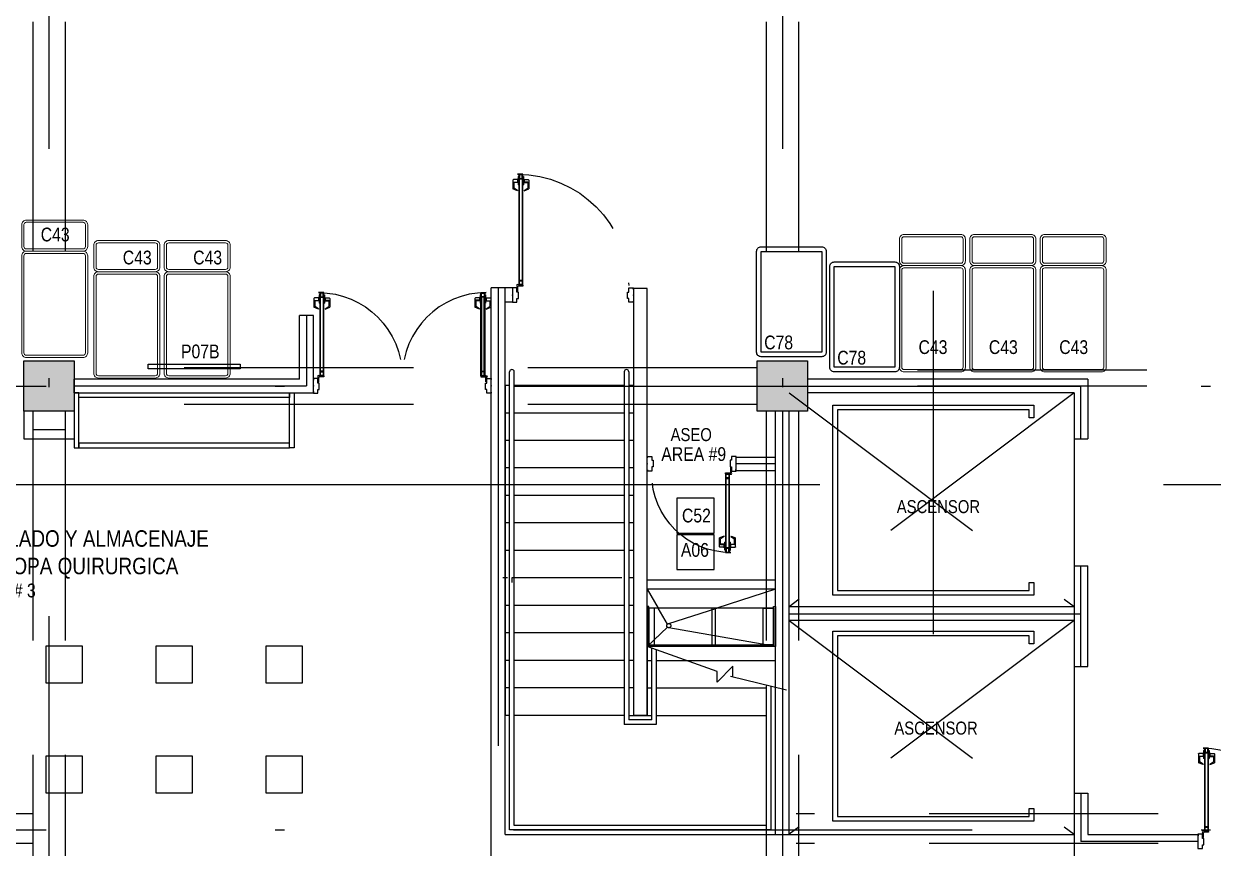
# Model space of a CAD drawing. Extents: x -28 to 131, y -33 to 63.
# Drawn here: x 39.73 to 52.7, y 4.08 to 13.08 of the extents above; entities that cross this region are included whole.
import ezdxf

# ---------------------------------------------------------------- set-up
doc = ezdxf.new("R2010")
doc.units = 0
doc.header["$LTSCALE"] = 10
doc.set_wipeout_variables(frame=1)
doc.header["$PDSIZE"] = 0.1
for name, pattern in [('DASHDOT', [1, 0.5, -0.25, 0, -0.25]), ('DASHDOT2', [12.7, 6.35, -3.175, 0, -3.175]), ('HIDDEN', [0.375, 0.25, -0.125]), ('HIDDEN2', [0.1875, 0.125, -0.0625]), ('PHANTOM2', [1.25, 0.625, -0.125, 0.125, -0.125, 0.125, -0.125])]:
    doc.linetypes.add(name, pattern=pattern)
for name, color, linetype in [('arq-columnas', 6, 'Continuous'), ('arq-ejes', 251, 'DASHDOT2'), ('arq-ejes-principales', 1, 'DASHDOT'), ('arq-equipamiento', 1, 'Continuous'), ('arq-escaleras', 1, 'Continuous'), ('arq-hatch', 252, 'Continuous'), ('arq-indicacion de corte', 5, 'PHANTOM2'), ('arq-mobiliario', 1, 'Continuous'), ('arq-montacargas', 2, 'Continuous'), ('arq-muro', 5, 'Continuous'), ('arq-pared colada', 5, 'Continuous'), ('arq-pared mamposteria', 4, 'Continuous'), ('arq-paredes-liv', 3, 'Continuous'), ('arq-proyeccion', 1, 'Continuous'), ('arq-puertas', 1, 'Continuous'), ('arq-san', 1, 'Continuous'), ('arq-text-aposentos', 3, 'Continuous'), ('arq-text-codigo', 1, 'Continuous'), ('arq-text-equipamiento', 2, 'Continuous'), ('arq-text-escaleras', 3, 'Continuous'), ('arq-vigas', 251, 'HIDDEN')]:
    doc.layers.add(name, color=color, linetype=linetype)
doc.layers.add('mv', color=191, linetype='Continuous', plot=False)
doc.styles.add('dape 2', font='ARIALN.TTF')

# ---------------------------------------------------------------- blocks, each defined once
blk = doc.blocks.new('C78')
at = {"linetype": 'Continuous'}
blk.add_lwpolyline([(1.2, -0.33, -0.414214), (1.15, -0.38), (0.05, -0.38, -0.414214), (0, -0.33), (0, 0.33, -0.414214), (0.05, 0.38), (1.15, 0.38, -0.414214), (1.2, 0.33)], format="xyb", close=True, dxfattribs=at)
blk.add_lwpolyline([(1.15, -0.33), (0.05, -0.33), (0.05, 0.33), (1.15, 0.33)], close=True, dxfattribs=at)
blk = doc.blocks.new('C43')
at = {"color": 0, "lineweight": 0}
for points in [[(0, -0.31, 0.414214), (0.05, -0.36), (1.11, -0.36, 0.414214), (1.16, -0.31), (1.16, 0.31, 0.414214), (1.11, 0.36), (0.05, 0.36, 0.414214), (0, 0.31)], [(0.025, -0.31, 0.414214), (0.05, -0.335), (1.11, -0.335, 0.414214), (1.135, -0.31), (1.135, 0.31, 0.414214), (1.11, 0.335), (0.05, 0.335, 0.414214), (0.025, 0.31)], [(1.16, -0.31, 0.414214), (1.21, -0.36), (1.45, -0.36, 0.414214), (1.5, -0.31), (1.5, 0.31, 0.414214), (1.45, 0.36), (1.21, 0.36, 0.414214), (1.16, 0.31)], [(1.185, -0.31, 0.414214), (1.21, -0.335), (1.45, -0.335, 0.414214), (1.475, -0.31), (1.475, 0.31, 0.414214), (1.45, 0.335), (1.21, 0.335, 0.414214), (1.185, 0.31)]]:
    blk.add_lwpolyline(points, format="xyb", close=True, dxfattribs=at)
blk = doc.blocks.new('P07B')
blk.add_lwpolyline([(0, 1.004), (0.052, 1.004), (0.052, 0), (0, 0)], close=True)
blk = doc.blocks.new('Mesa 0.40x0.40')
blk.add_lwpolyline([(0.4, 0.4), (0, 0.4), (0, 0), (0.4, 0)], close=True)
blk = doc.blocks.new('*U115')
for p, q in [((-0.128, 0.91), (-0.174, 0.91)), ((-0.128, 0.915), (-0.128, 0.88)), ((-0.123, 0.915), (-0.128, 0.915)), ((-0.123, 0.943), (-0.123, 0.853)), ((-0.115, 0.943), (-0.123, 0.943)), ((-0.07, 0.943), (-0.062, 0.943)), ((-0.062, 0.943), (-0.062, 0.853)), ((-0.062, 0.915), (-0.057, 0.915)), ((-0.057, 0.915), (-0.057, 0.88)), ((-0.057, 0.91), (-0.011, 0.91)), ((-0.179, 0.905), (-0.179, 0.808)), ((-0.13, 0.789), (-0.179, 0.808)), ((-0.169, 0.883), (-0.169, 0.817)), ((-0.134, 0.878), (-0.169, 0.878)), ((-0.128, 0.792), (-0.169, 0.817)), ((-0.128, 0.885), (-0.167, 0.885)), ((-0.134, 0.878), (-0.128, 0.885)), ((-0.128, 0.792), (-0.13, 0.789)), ((-0.123, 0.88), (-0.128, 0.88)), ((-0.115, 0.853), (-0.123, 0.853)), ((-0.07, 0.853), (-0.062, 0.853)), ((-0.062, 0.88), (-0.057, 0.88)), ((-0.051, 0.878), (-0.057, 0.885)), ((-0.057, 0.792), (-0.016, 0.817)), ((-0.057, 0.792), (-0.055, 0.789)), ((-0.055, 0.789), (-0.006, 0.808)), ((-0.051, 0.878), (-0.016, 0.878)), ((-0.016, 0.883), (-0.016, 0.817)), ((-0.006, 0.905), (-0.006, 0.808))]:
    blk.add_line(p, q)
for points in [[(-0.115, 0.968), (-0.07, 0.968), (-0.07, 0.109), (-0.115, 0.109)], [(-0.078, 0.923), (-0.108, 0.923), (-0.108, 0.963), (-0.078, 0.963)], [(-0.108, 0.159), (-0.078, 0.159), (-0.078, 0.918), (-0.108, 0.918)], [(-0.078, 0.154), (-0.108, 0.154), (-0.108, 0.114), (-0.078, 0.114)]]:
    blk.add_lwpolyline(points, close=True)
for points in [[(-0.963, -0.069), (-0.97, -0.069), (-0.97, -0.079), (-0.92, -0.079), (-0.92, -0.039), (-0.905, -0.039), (-0.905, 0.031), (-0.92, 0.031), (-0.92, 0.079), (-0.97, 0.079), (-0.97, 0.069), (-0.96, 0.069)], [(-0.065, 0.109), (-0.115, 0.109), (-0.115, 0.099), (-0.065, 0.099)], [(-0.007, -0.069), (0, -0.069), (0, -0.079), (-0.05, -0.079), (-0.05, -0.039), (-0.065, -0.039), (-0.065, 0.031), (-0.05, 0.031), (-0.05, 0.079), (0, 0.079), (0, 0.069), (-0.01, 0.069)], [(-0.051, 0.095), (-0.051, 0.045), (-0.061, 0.045), (-0.061, 0.095)]]:
    blk.add_lwpolyline(points)
blk.add_circle((-0.056, 0.104), 0.01)
at = {"color": 251, "linetype": 'HIDDEN2'}
blk.add_arc((-0.056, 0.104), 0.864, 90, 180, dxfattribs=at)
for centre, radius, start, end in [((-0.174, 0.905), 0.005, 90, 180), ((-0.011, 0.905), 0.005, 360, 90), ((-0.167, 0.883), 0.002, 90, 180)]:
    blk.add_arc(centre, radius, start, end)
at = {"layer": 'arq-puertas'}
blk.add_point((0, 0), dxfattribs=at)
at = {"layer": 'mv'}
blk.add_line((-0.07, 0.968), (-0.056, 0.968), dxfattribs=at)
for p in [(-0.97, 0), (0, 0), (0, 0), (0, 0), (0, 0), (0, 0), (0, 0), (0, 0), (0, 0)]:
    blk.add_point(p, dxfattribs=at)
blk = doc.blocks.new('*U147')
for p, q in [((-0.179, 1.255), (-0.179, 1.158)), ((-0.128, 1.26), (-0.174, 1.26)), ((-0.169, 1.233), (-0.169, 1.167)), ((-0.134, 1.228), (-0.169, 1.228)), ((-0.128, 1.235), (-0.167, 1.235)), ((-0.134, 1.228), (-0.128, 1.235)), ((-0.128, 1.265), (-0.128, 1.23)), ((-0.123, 1.265), (-0.128, 1.265)), ((-0.123, 1.23), (-0.128, 1.23)), ((-0.123, 1.293), (-0.123, 1.203)), ((-0.115, 1.293), (-0.123, 1.293)), ((-0.115, 1.203), (-0.123, 1.203)), ((-0.07, 1.293), (-0.062, 1.293)), ((-0.07, 1.203), (-0.062, 1.203)), ((-0.062, 1.293), (-0.062, 1.203)), ((-0.062, 1.265), (-0.057, 1.265)), ((-0.062, 1.23), (-0.057, 1.23)), ((-0.057, 1.265), (-0.057, 1.23)), ((-0.057, 1.26), (-0.011, 1.26)), ((-0.051, 1.228), (-0.057, 1.235)), ((-0.051, 1.228), (-0.016, 1.228)), ((-0.016, 1.233), (-0.016, 1.167)), ((-0.006, 1.255), (-0.006, 1.158)), ((-0.13, 1.139), (-0.179, 1.158)), ((-0.128, 1.142), (-0.169, 1.167)), ((-0.128, 1.142), (-0.13, 1.139)), ((-0.057, 1.142), (-0.016, 1.167)), ((-0.057, 1.142), (-0.055, 1.139)), ((-0.055, 1.139), (-0.006, 1.158))]:
    blk.add_line(p, q)
for points in [[(-0.115, 1.318), (-0.07, 1.318), (-0.07, 0.109), (-0.115, 0.109)], [(-0.078, 1.273), (-0.108, 1.273), (-0.108, 1.313), (-0.078, 1.313)], [(-0.108, 0.159), (-0.078, 0.159), (-0.078, 1.268), (-0.108, 1.268)], [(-0.078, 0.154), (-0.108, 0.154), (-0.108, 0.114), (-0.078, 0.114)]]:
    blk.add_lwpolyline(points, close=True)
for points in [[(-1.313, -0.069), (-1.32, -0.069), (-1.32, -0.079), (-1.27, -0.079), (-1.27, -0.039), (-1.255, -0.039), (-1.255, 0.031), (-1.27, 0.031), (-1.27, 0.079), (-1.32, 0.079), (-1.32, 0.069), (-1.31, 0.069)], [(-0.065, 0.109), (-0.115, 0.109), (-0.115, 0.099), (-0.065, 0.099)], [(-0.007, -0.069), (0, -0.069), (0, -0.079), (-0.05, -0.079), (-0.05, -0.039), (-0.065, -0.039), (-0.065, 0.031), (-0.05, 0.031), (-0.05, 0.079), (0, 0.079), (0, 0.069), (-0.01, 0.069)], [(-0.051, 0.095), (-0.051, 0.045), (-0.061, 0.045), (-0.061, 0.095)]]:
    blk.add_lwpolyline(points)
blk.add_circle((-0.056, 0.104), 0.01)
at = {"color": 251, "linetype": 'HIDDEN2'}
blk.add_arc((-0.056, 0.104), 1.214, 90, 180, dxfattribs=at)
for centre, radius, start, end in [((-0.174, 1.255), 0.005, 90, 180), ((-0.167, 1.233), 0.002, 90, 180), ((-0.011, 1.255), 0.005, 360, 90)]:
    blk.add_arc(centre, radius, start, end)
at = {"layer": 'arq-puertas'}
blk.add_point((0, 0), dxfattribs=at)
at = {"layer": 'mv'}
blk.add_line((-0.07, 1.318), (-0.056, 1.318), dxfattribs=at)
for p in [(-1.32, 0), (0, 0), (0, 0), (0, 0), (0, 0), (0, 0), (0, 0), (0, 0), (0, 0)]:
    blk.add_point(p, dxfattribs=at)
blk = doc.blocks.new('*U148')
for p, q in [((-0.179, 0.955), (-0.179, 0.858)), ((-0.128, 0.96), (-0.174, 0.96)), ((-0.169, 0.933), (-0.169, 0.867)), ((-0.134, 0.928), (-0.169, 0.928)), ((-0.128, 0.935), (-0.167, 0.935)), ((-0.134, 0.928), (-0.128, 0.935)), ((-0.128, 0.965), (-0.128, 0.93)), ((-0.123, 0.965), (-0.128, 0.965)), ((-0.123, 0.93), (-0.128, 0.93)), ((-0.123, 0.993), (-0.123, 0.903)), ((-0.115, 0.993), (-0.123, 0.993)), ((-0.07, 0.993), (-0.062, 0.993)), ((-0.062, 0.993), (-0.062, 0.903)), ((-0.062, 0.965), (-0.057, 0.965)), ((-0.062, 0.93), (-0.057, 0.93)), ((-0.057, 0.965), (-0.057, 0.93)), ((-0.057, 0.96), (-0.011, 0.96)), ((-0.051, 0.928), (-0.057, 0.935)), ((-0.051, 0.928), (-0.016, 0.928)), ((-0.016, 0.933), (-0.016, 0.867)), ((-0.006, 0.955), (-0.006, 0.858)), ((-0.13, 0.839), (-0.179, 0.858)), ((-0.128, 0.842), (-0.169, 0.867)), ((-0.128, 0.842), (-0.13, 0.839)), ((-0.115, 0.903), (-0.123, 0.903)), ((-0.07, 0.903), (-0.062, 0.903)), ((-0.057, 0.842), (-0.016, 0.867)), ((-0.057, 0.842), (-0.055, 0.839)), ((-0.055, 0.839), (-0.006, 0.858))]:
    blk.add_line(p, q)
for points in [[(-0.115, 1.018), (-0.07, 1.018), (-0.07, 0.109), (-0.115, 0.109)], [(-0.078, 0.973), (-0.108, 0.973), (-0.108, 1.013), (-0.078, 1.013)], [(-0.108, 0.159), (-0.078, 0.159), (-0.078, 0.968), (-0.108, 0.968)], [(-0.078, 0.154), (-0.108, 0.154), (-0.108, 0.114), (-0.078, 0.114)]]:
    blk.add_lwpolyline(points, close=True)
for points in [[(-0.065, 0.109), (-0.115, 0.109), (-0.115, 0.099), (-0.065, 0.099)], [(-0.007, -0.069), (0, -0.069), (0, -0.079), (-0.05, -0.079), (-0.05, -0.039), (-0.065, -0.039), (-0.065, 0.031), (-0.05, 0.031), (-0.05, 0.079), (0, 0.079), (0, 0.069), (-0.01, 0.069)], [(-0.051, 0.095), (-0.051, 0.045), (-0.061, 0.045), (-0.061, 0.095)]]:
    blk.add_lwpolyline(points)
blk.add_circle((-0.056, 0.104), 0.01)
at = {"color": 251, "linetype": 'HIDDEN2'}
blk.add_arc((-0.056, 0.104), 0.914, 90, 180, dxfattribs=at)
for centre, radius, start, end in [((-0.174, 0.955), 0.005, 90, 180), ((-0.167, 0.933), 0.002, 90, 180), ((-0.011, 0.955), 0.005, 360, 90)]:
    blk.add_arc(centre, radius, start, end)
at = {"layer": 'arq-puertas'}
blk.add_point((0, 0), dxfattribs=at)
at = {"layer": 'mv'}
blk.add_line((-0.07, 1.018), (-0.056, 1.018), dxfattribs=at)
blk.add_point((0, 0), dxfattribs=at)
blk.add_point((0, 0), dxfattribs=at)
blk.add_point((0, 0), dxfattribs=at)
blk.add_point((0, 0), dxfattribs=at)
blk.add_point((0, 0), dxfattribs=at)
blk.add_point((0, 0), dxfattribs=at)
blk.add_point((0, 0), dxfattribs=at)
blk.add_point((0, 0), dxfattribs=at)
blk = doc.blocks.new('0.60x2.30')
for points in [[(0, 0), (0.05, 0), (0.05, 0.6), (0, 0.6)], [(0.05, 0.6), (2.35, 0.6), (2.35, 0.55), (0.05, 0.55)], [(2.4, 0), (2.35, 0), (2.35, 0.6), (2.4, 0.6)], [(0.05, 0), (2.35, 0), (2.35, 0.05), (0.05, 0.05)]]:
    blk.add_lwpolyline(points, close=True)

msp = doc.modelspace()

# ---------------------------------------------------------------- linework, layer by layer
at = {"layer": 'arq-columnas'}
for points in [[(39.725, 9.4), (40.275, 9.4), (40.275, 8.85), (39.725, 8.85)], [(47.725, 9.4), (48.275, 9.4), (48.275, 8.85), (47.725, 8.85)]]:
    msp.add_lwpolyline(points, close=True, dxfattribs=at)
at = {"layer": 'arq-ejes', "linetype": 'DASHDOT'}
for p, q in [((44.9, 10.197), (44.9, 3.931)), ((48.275, 9.125), (51.257, 9.125)), ((51.257, 8.55), (51.257, 9.125)), ((48, 8.85), (48, -0.614)), ((47.925, 8.276), (47.495, 8.276)), ((51.257, 6.066), (51.257, 7.163)), ((48.075, 6.641), (51.257, 6.641)), ((51.257, 4.682), (51.257, 4.156)), ((52.534, 4.156), (51.257, 4.156))]:
    msp.add_line(p, q, dxfattribs=at)
at = {"layer": 'arq-ejes', "ltscale": 0.06}
for p in [(42.809, 9.897), (40.275, 9.127)]:
    msp.add_line(p, (42.809, 9.127), dxfattribs=at)
at = {"layer": 'arq-ejes-principales'}
for p, q in [((40, 36.913), (40, -2.679)), ((48, 36.913), (48, -2.679)), ((-5.431, 9.125), (60.008, 9.125)), ((-5.431, 4.281), (60.008, 4.281))]:
    msp.add_line(p, q, dxfattribs=at)
at = {"layer": 'arq-equipamiento', "linetype": 'HIDDEN2'}
for points in [[(46.848, 7.901), (46.848, 7.521), (47.258, 7.521), (47.258, 7.901)], [(46.848, 7.502), (46.848, 7.122), (47.258, 7.122), (47.258, 7.502)]]:
    msp.add_lwpolyline(points, close=True, dxfattribs=at)
at = {"layer": 'arq-escaleras'}
for p, q in [((45.025, 4.281), (45.025, 9.281)), ((45.075, 4.331), (45.075, 9.281)), ((46.275, 9.281), (46.275, 5.431)), ((46.325, 9.281), (46.325, 5.481)), ((45.025, 9.131), (44.975, 9.131)), ((44.975, 9.131), (44.975, 5.531)), ((46.275, 9.131), (45.075, 9.131)), ((46.375, 9.131), (46.325, 9.131)), ((46.375, 9.131), (46.375, 5.531)), ((45.025, 8.831), (44.975, 8.831)), ((46.275, 8.831), (45.075, 8.831)), ((46.375, 8.831), (46.325, 8.831)), ((45.025, 8.531), (44.975, 8.531)), ((46.275, 8.531), (45.075, 8.531)), ((46.375, 8.531), (46.325, 8.531)), ((45.025, 8.231), (44.975, 8.231)), ((46.275, 8.231), (45.075, 8.231)), ((46.375, 8.231), (46.325, 8.231)), ((45.025, 7.931), (44.975, 7.931)), ((46.275, 7.931), (45.075, 7.931)), ((46.375, 7.931), (46.325, 7.931)), ((45.025, 7.631), (44.975, 7.631)), ((46.275, 7.631), (45.075, 7.631)), ((46.375, 7.631), (46.325, 7.631)), ((45.025, 7.331), (44.975, 7.331)), ((46.275, 7.331), (45.075, 7.331)), ((46.375, 7.331), (46.325, 7.331)), ((45, 7.031), (44.95, 7.031)), ((46.25, 7.031), (45.05, 7.031)), ((45.05, 7.031), (45.05, 6.981)), ((46.375, 7.031), (46.325, 7.031)), ((45.025, 6.731), (44.975, 6.731)), ((46.275, 6.731), (45.075, 6.731)), ((46.375, 6.731), (46.325, 6.731)), ((45.025, 6.431), (44.975, 6.431)), ((46.275, 6.431), (45.075, 6.431)), ((46.375, 6.431), (46.325, 6.431)), ((45.025, 6.131), (44.975, 6.131)), ((46.275, 6.131), (45.075, 6.131)), ((46.375, 6.131), (46.325, 6.131)), ((46.525, 6.131), (46.575, 6.131)), ((46.625, 6.131), (47.925, 6.131)), ((47.461, 6.068), (47.289, 5.893)), ((47.289, 5.893), (47.289, 6.011)), ((47.461, 5.954), (47.461, 6.068)), ((48.047, 5.807), (47.433, 5.954)), ((47.825, 5.855), (47.825, 4.331)), ((47.875, 5.855), (47.875, 4.281)), ((45.025, 5.831), (44.975, 5.831)), ((46.275, 5.831), (45.075, 5.831)), ((46.375, 5.831), (46.325, 5.831)), ((46.525, 5.831), (46.575, 5.831)), ((46.625, 5.831), (47.825, 5.831)), ((45.025, 5.531), (44.975, 5.531)), ((46.275, 5.531), (45.075, 5.531)), ((46.325, 5.531), (46.575, 5.531)), ((46.575, 5.481), (46.325, 5.481)), ((46.625, 5.531), (47.825, 5.531)), ((46.625, 5.431), (46.275, 5.431)), ((47.825, 4.331), (45.075, 4.331)), ((47.875, 4.281), (45.025, 4.281))]:
    msp.add_line(p, q, dxfattribs=at)
for centre in [(45.05, 9.281), (46.3, 9.281)]:
    msp.add_arc(centre, 0.025, 360, 180, dxfattribs=at)
at = {"layer": 'arq-hatch'}
for points in [[(39.725, 9.4), (40.275, 9.4), (39.725, 8.85), (40.275, 8.85)], [(47.725, 9.4), (48.275, 9.4), (47.725, 8.85), (48.275, 8.85)]]:
    msp.add_solid(points, dxfattribs=at)
at = {"layer": 'arq-indicacion de corte', "ltscale": 3}
for p, q in [((49.646, 40.166), (49.646, -7.908)), ((-7.841, 8.05), (63.8, 8.05))]:
    msp.add_line(p, q, dxfattribs=at)
at = {"layer": 'arq-montacargas'}
for points in [[(50.742, 8.916), (50.742, 8.778), (50.692, 8.778), (50.692, 8.866), (48.6, 8.866), (48.6, 6.894), (50.692, 6.894), (50.692, 6.982), (50.742, 6.982), (50.742, 6.844), (48.55, 6.844), (48.55, 8.916)], [(50.742, 6.449), (50.742, 6.312), (50.692, 6.312), (50.692, 6.399), (48.6, 6.399), (48.6, 4.428), (50.692, 4.428), (50.692, 4.516), (50.742, 4.516), (50.742, 4.378), (48.55, 4.378), (48.55, 6.449)]]:
    msp.add_lwpolyline(points, close=True, dxfattribs=at)
at = {"layer": 'arq-muro'}
for p, q in [((44.825, 3.931), (44.825, 10.197)), ((44.975, 10.197), (44.825, 10.197)), ((44.975, 4.231), (44.975, 10.197)), ((48.075, 8.85), (47.925, 8.85)), ((48.075, 4.231), (48.075, 8.85)), ((44.975, 4.231), (51.182, 4.231)), ((51.182, 4.231), (51.182, 3.931))]:
    msp.add_line(p, q, dxfattribs=at)
at = {"layer": 'arq-pared colada'}
for p, q in [((46.375, 10.192), (46.375, 5.531)), ((46.375, 10.192), (46.525, 10.192)), ((46.525, 8.701), (46.525, 10.191)), ((46.525, 5.531), (46.375, 5.531))]:
    msp.add_line(p, q, dxfattribs=at)
at = {"layer": 'arq-pared mamposteria'}
for p, q in [((45.055, 10.197), (44.975, 10.197)), ((44.975, 10.039), (44.975, 10.197)), ((45.055, 10.197), (45.055, 10.039)), ((45.055, 10.039), (44.975, 10.039)), ((42.734, 9.202), (42.734, 9.897)), ((42.884, 9.897), (42.734, 9.897)), ((42.884, 9.202), (42.884, 9.897)), ((42.734, 9.202), (40.275, 9.202)), ((40.275, 9.052), (40.275, 9.202)), ((42.884, 9.052), (42.884, 9.202)), ((51.332, 9.2), (48.275, 9.2)), ((51.332, 9.2), (51.332, 8.55)), ((40.275, 9.052), (42.884, 9.052)), ((51.182, 9.05), (48.275, 9.05)), ((51.182, 9.05), (51.182, 8.55)), ((51.182, 8.55), (51.332, 8.55)), ((47.495, 8.202), (47.495, 8.35)), ((47.495, 8.35), (47.925, 8.35)), ((47.925, 8.202), (47.925, 8.35)), ((47.495, 8.202), (47.925, 8.202)), ((51.182, 7.163), (51.182, 6.713)), ((51.182, 7.163), (51.332, 7.163)), ((51.332, 6.066), (51.332, 7.163)), ((51.182, 6.716), (48.075, 6.716)), ((48.075, 6.566), (48.075, 6.716)), ((51.182, 6.566), (48.075, 6.566)), ((51.182, 6.566), (51.182, 6.066)), ((51.182, 6.066), (51.332, 6.066)), ((51.182, 4.682), (51.332, 4.682)), ((51.182, 4.682), (51.182, 4.232)), ((51.332, 4.682), (51.332, 4.231)), ((51.182, 4.232), (51.182, 4.081)), ((51.332, 4.231), (52.534, 4.231)), ((52.534, 4.231), (52.534, 4.081))]:
    msp.add_line(p, q, dxfattribs=at)
at = {"layer": 'arq-paredes-liv'}
for p, q in [((39.725, 8.85), (39.725, 8.55)), ((39.825, 8.85), (39.725, 8.85)), ((39.825, 8.85), (39.825, 8.65)), ((40.175, 8.85), (40.175, 8.65)), ((40.275, 8.85), (40.175, 8.85)), ((40.275, 8.85), (40.275, 8.55)), ((39.825, 8.65), (40.175, 8.65)), ((39.725, 8.55), (40.275, 8.55))]:
    msp.add_line(p, q, dxfattribs=at)
at = {"layer": 'arq-proyeccion', "color": 8, "linetype": 'HIDDEN'}
for p, q in [((51.182, 9.05), (48.075, 6.716)), ((48.075, 9.05), (51.182, 6.718)), ((51.182, 8.679), (51.182, 6.532)), ((51.182, 6.566), (48.075, 4.234)), ((48.075, 6.566), (51.182, 4.234)), ((51.182, 6.382), (51.182, 4.234))]:
    msp.add_line(p, q, dxfattribs=at)
at = {"layer": 'arq-san'}
for p, q in [((47.925, 7.007), (46.525, 7.007)), ((47.925, 6.907), (46.525, 6.907))]:
    msp.add_line(p, q, dxfattribs=at)
at = {"layer": 'arq-vigas'}
for p, q in [((39.825, 16.85), (39.825, 9.4)), ((40.175, 16.85), (40.175, 9.4)), ((47.825, 16.85), (47.825, 9.4)), ((48.175, 16.85), (48.175, 9.4)), ((47.725, 9.325), (40.275, 9.325)), ((55.725, 9.3), (48.275, 9.3)), ((55.725, 9.125), (48.275, 9.125)), ((39.825, 8.85), (39.825, 1.25)), ((40.175, 8.85), (40.175, 1.25)), ((47.725, 8.925), (40.275, 8.925)), ((48.175, 8.85), (48.175, 1.25)), ((39.825, 4.456), (32.2, 4.456)), ((55.85, 4.456), (48.15, 4.456)), ((39.825, 4.131), (32.2, 4.131)), ((55.85, 4.131), (48.15, 4.131))]:
    msp.add_line(p, q, dxfattribs=at)

# ---------------------------------------------------------------- block references
at = {"layer": 'arq-equipamiento'}
for name, p, rotation in [('C43', (40.062, 9.437), 90), ('C43', (49.637, 9.28), 90), ('C43', (50.405, 9.28), 90), ('C43', (51.172, 9.28), 90), ('C43', (40.849, 9.213), 90), ('C43', (41.616, 9.213), 90), ('C78', (48.099, 10.645), 270), ('C78', (48.897, 10.48), 270), ('P07B', (42.086, 9.313), 90)]:
    msp.add_blockref(name, p, dxfattribs=dict(at, rotation=rotation))
at = {"layer": 'arq-mobiliario'}
for name, p in [('0.60x2.30', (40.275, 8.452)), ('Mesa 0.40x0.40', (39.965, 5.885)), ('Mesa 0.40x0.40', (41.165, 5.885)), ('Mesa 0.40x0.40', (42.365, 5.885)), ('Mesa 0.40x0.40', (39.965, 4.685)), ('Mesa 0.40x0.40', (41.165, 4.685)), ('Mesa 0.40x0.40', (42.365, 4.685))]:
    msp.add_blockref(name, p, dxfattribs=at)
at = {"layer": 'arq-puertas', "xscale": -1}
for name, p in [('*U147', (45.055, 10.118)), ('*U148', (42.884, 9.127)), ('*U148', (52.534, 4.156))]:
    msp.add_blockref(name, p, dxfattribs=at)
at = {"layer": 'arq-puertas'}
msp.add_blockref('*U148', (44.825, 9.127), dxfattribs=at)
at = {"layer": 'arq-puertas', "xscale": -1, "rotation": 179.9999999909218}
msp.add_blockref('*U115', (47.495, 8.276), dxfattribs=at)

# ---------------------------------------------------------------- texts
at = {"layer": 'arq-text-aposentos', "insert": (39.109, 7.022), "char_height": 0.18, "width": 4.62467, "attachment_point": 7, "style": 'dape 2'}
msp.add_mtext('DOBLADO Y ALMACENAJE \\PDE ROPA QUIRURGICA', dxfattribs=at)
at = {"layer": 'arq-text-codigo', "style": 'dape 2'}
for s, p in [('AREA #9', (46.68, 8.308)), ('AREA # 3', (39.101, 6.819))]:
    msp.add_text(s, height=0.15, dxfattribs=at).set_placement(p)
at = {"layer": 'arq-text-equipamiento', "color": 2, "char_height": 0.15, "width": 0.44803, "attachment_point": 1, "style": 'dape 2'}
for s, insert in [('C43', (39.91, 10.854)), ('C43', (40.805, 10.603)), ('C43', (41.573, 10.603)), ('C78', (47.802, 9.676)), ('C43', (49.486, 9.625)), ('C43', (50.253, 9.625)), ('C43', (51.021, 9.625)), ('C78', (48.599, 9.51))]:
    msp.add_mtext(s, dxfattribs=dict(at, insert=insert))
at = {"layer": 'arq-text-equipamiento', "char_height": 0.15, "width": 1.30113, "style": 'dape 2'}
for s, insert, attachment_point in [('P07B', (41.44, 9.578), 1), ('C52', (46.905, 7.787), 1), ('A06', (47.199, 7.412), 3)]:
    msp.add_mtext(s, dxfattribs=dict(at, insert=insert, attachment_point=attachment_point))
at = {"layer": 'arq-text-escaleras', "char_height": 0.1414, "attachment_point": 1, "style": 'dape 2'}
for s, insert, width in [('ASEO', (46.781, 8.666), 0.74674), ('ASCENSOR', (49.248, 7.88), 0.66152), ('ASCENSOR', (49.222, 5.463), 0.78206)]:
    msp.add_mtext(s, dxfattribs=dict(at, insert=insert, width=width))

# ---------------------------------------------------------------- wipeouts: each hides what was drawn before it
msp.add_wipeout([(47.925, 6.281), (47.925, 6.721), (47.905, 6.721), (47.905, 6.701), (46.545, 6.701), (46.545, 6.721), (46.525, 6.721), (46.525, 6.281)]).dxf.layer = 'arq-mobiliario'

# ---------------------------------------------------------------- next in the draw order: linework, layer by layer
at = {"layer": 'arq-escaleras'}
for p, q in [((47.289, 6.011), (46.525, 6.281)), ((46.525, 6.281), (46.525, 5.531)), ((46.575, 5.481), (46.575, 6.264)), ((46.625, 6.246), (46.625, 5.431))]:
    msp.add_line(p, q, dxfattribs=at)
at = {"layer": 'arq-mobiliario'}
for points in [[(46.525, 6.721), (46.525, 6.281), (46.545, 6.281), (46.545, 6.721)], [(46.545, 6.701), (46.545, 6.301), (47.905, 6.301), (47.905, 6.701)], [(47.925, 6.721), (47.925, 6.281), (47.905, 6.281), (47.905, 6.721)], [(47.905, 6.301), (47.905, 6.281), (46.545, 6.281), (46.545, 6.301)]]:
    msp.add_lwpolyline(points, close=True, dxfattribs=at)
at = {"layer": 'arq-mobiliario', "color": 8, "linetype": 'HIDDEN'}
for points in [[(46.545, 6.701), (46.545, 6.301), (46.607, 6.301), (46.607, 6.701)], [(47.23, 6.701), (47.23, 6.301), (47.27, 6.301), (47.27, 6.701)], [(47.905, 6.701), (47.905, 6.301), (47.79, 6.301), (47.79, 6.701)]]:
    msp.add_lwpolyline(points, close=True, dxfattribs=at)
at = {"layer": 'arq-muro'}
msp.add_line((47.925, 4.231), (47.925, 8.85), dxfattribs=at)
at = {"layer": 'arq-pared colada'}
msp.add_line((46.525, 5.531), (46.525, 8.701), dxfattribs=at)
at = {"layer": 'arq-proyeccion', "color": 251, "linetype": 'HIDDEN', "ltscale": 0.5}
for p, q in [((46.746, 6.527), (46.645, 6.701)), ((46.761, 6.533), (47.285, 6.701)), ((46.525, 6.281), (46.746, 6.493)), ((47.925, 6.281), (46.761, 6.487))]:
    msp.add_line(p, q, dxfattribs=at)
msp.add_circle((46.761, 6.51), 0.0226, dxfattribs=at)
at = {"layer": 'arq-san'}
for p, q in [((46.525, 6.907), (46.645, 6.701)), ((47.925, 6.907), (47.285, 6.701))]:
    msp.add_line(p, q, dxfattribs=at)
at = {"layer": 'arq-vigas'}
msp.add_line((47.825, 8.85), (47.825, 1.25), dxfattribs=at)

doc.saveas('drawing.dxf')
